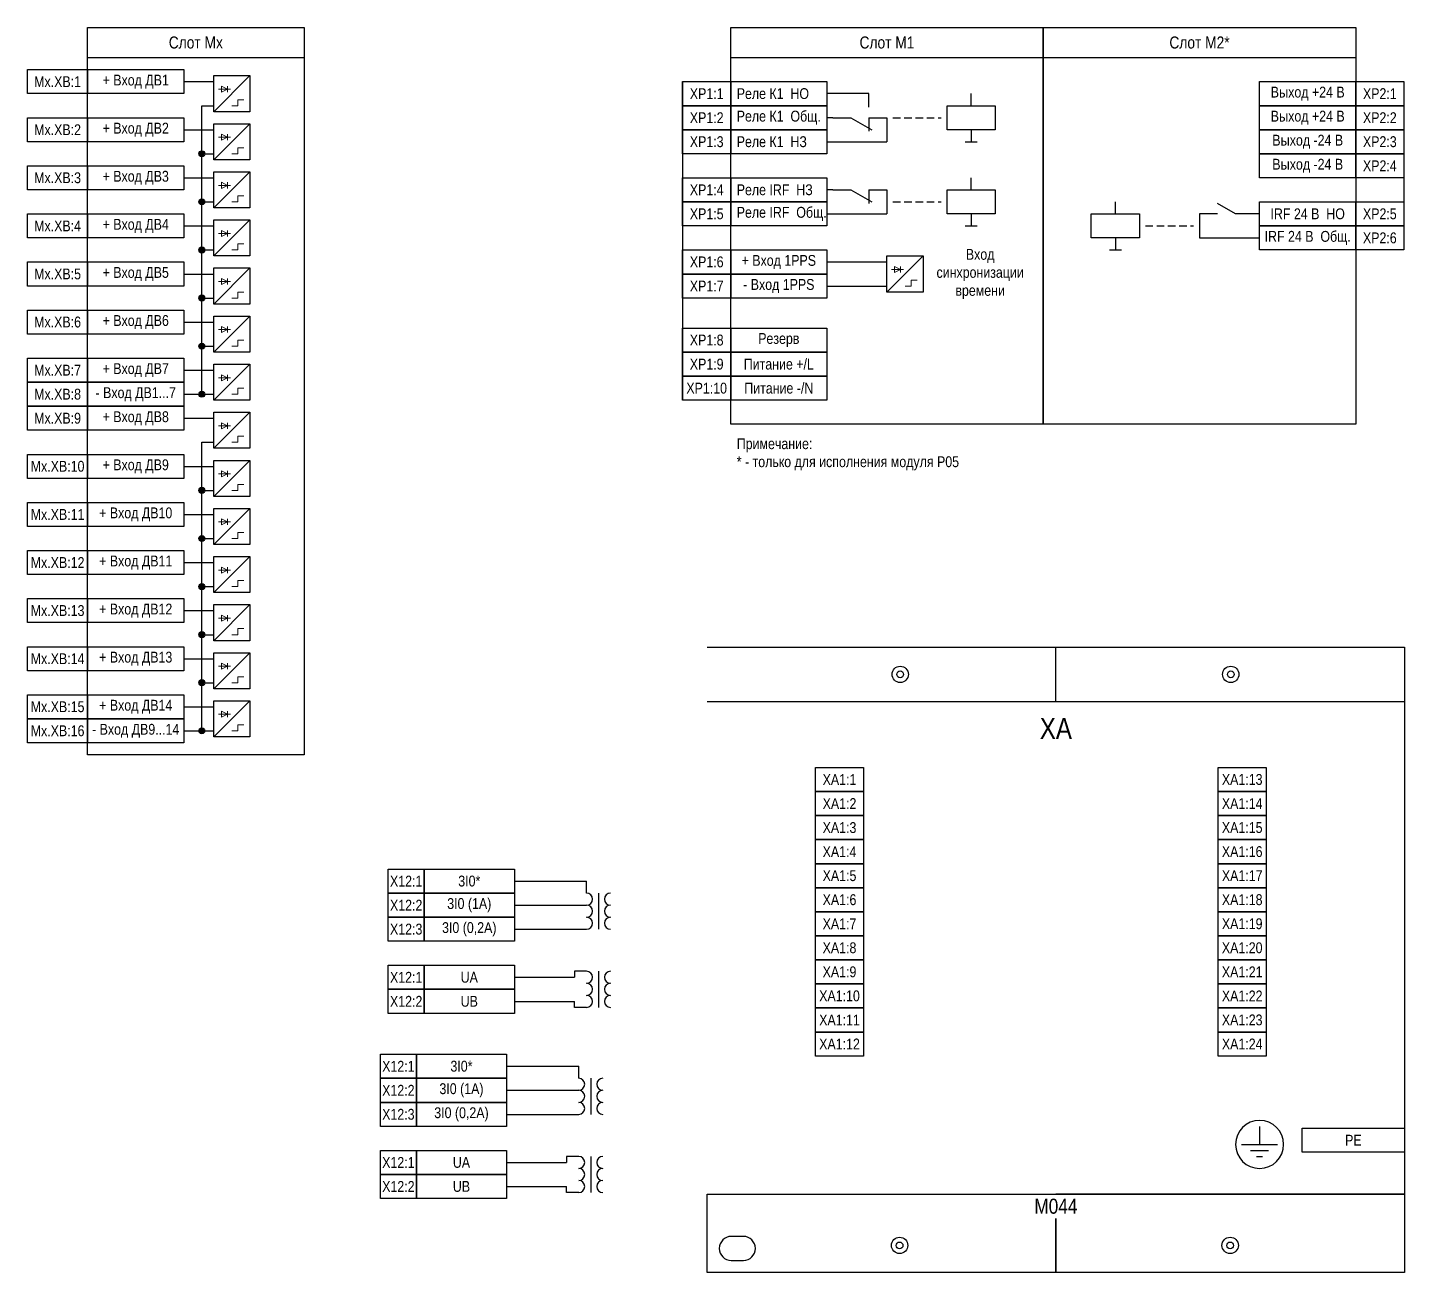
# Model space of a CAD drawing. Header units: millimetres. Extents: x 1657 to 5785, y -558 to 1129.
# Drawn here: x 3147 to 3376.1, y 921.9 to 1129 of the extents above; entities that cross this region are included whole.
import ezdxf
from ezdxf.enums import TextEntityAlignment as Align

# ---------------------------------------------------------------- set-up
doc = ezdxf.new("R2010")
doc.units = ezdxf.units.MM
doc.linetypes.add('штриховая2', pattern=[0.375, 0.25, -0.125])
doc.layers.add('Основная', color=7, linetype='Continuous')
doc.styles.add('1.8_Gost_RD', font='ARIALN.TTF', dxfattribs={"height": 1.8})
doc.styles.add('2.5_ISOCPEUR', font='isocpeur.ttf', dxfattribs={"width": 0.9, "height": 2.5})

# ---------------------------------------------------------------- blocks, each defined once
blk = doc.blocks.new('Точка')
at = {"ltscale": 100}
h = blk.add_hatch(color=256, dxfattribs=at)
h.dxf.hatch_style = 1
edge = h.paths.add_edge_path()
edge.add_arc((0, 0), 0.5, 0, 360)
blk.add_circle((0, 0), 0.5, dxfattribs=at)
blk = doc.blocks.new('*U110')
at = {"layer": 'Основная', "color": 0}
blk.add_line((0, 0), (7, -4), dxfattribs=at)
at = {"layer": 'Основная', "ltscale": 0.35}
blk.add_line((6, 0), (6, -4.5), dxfattribs=at)
blk = doc.blocks.new('*U113')
at = {"layer": 'Основная', "color": 0}
for p, q in [((-9, 0), (-3, 0)), ((3, 0), (9, 0))]:
    blk.add_line(p, q, dxfattribs=at)
at = {"layer": 'Основная', "ltscale": 0.25}
blk.add_blockref('*U110', (-3, 0), dxfattribs=at)
at = {"layer": 'Основная', "style": '2.5_ISOCPEUR'}
for tag, p in [('ОУ', (2, 10)), ('В2', (6, 4)), ('В1', (14, 6))]:
    blk.add_attdef(tag, text='', height=2.5, dxfattribs=at).set_placement(p, align=Align.MIDDLE_CENTER)
blk = doc.blocks.new('*U112')
at = {"layer": 'Основная', "color": 0}
for p, q in [((-9, 0), (-3, 0)), ((3, 0), (9, 0))]:
    blk.add_line(p, q, dxfattribs=at)
at = {"layer": 'Основная', "ltscale": 0.25}
blk.add_blockref('*U110', (-3, 0), dxfattribs=at)
at = {"layer": 'Основная', "style": '2.5_ISOCPEUR'}
for tag, p in [('ОУ', (2, 10)), ('В2', (6, 4)), ('В1', (14, 6))]:
    blk.add_attdef(tag, text='', height=2.5, dxfattribs=at).set_placement(p, align=Align.MIDDLE_CENTER)
blk = doc.blocks.new('*U98')
at = {"layer": 'Основная', "color": 0}
blk.add_line((0, 0), (6, 3.43), dxfattribs=at)
blk = doc.blocks.new('*U109')
at = {"layer": 'Основная', "color": 0}
for p, q in [((-3, 0), (-9, 0)), ((9, 0), (3, 0))]:
    blk.add_line(p, q, dxfattribs=at)
at = {"layer": 'Основная', "ltscale": 0.25, "xscale": -1}
blk.add_blockref('*U98', (3, 0), dxfattribs=at)
at = {"layer": 'Основная', "style": '2.5_ISOCPEUR'}
for tag, p in [('ОУ', (-2, 10)), ('В1', (-14, 6)), ('В2', (-6, 4))]:
    blk.add_attdef(tag, text='', height=2.5, dxfattribs=at).set_placement(p, align=Align.MIDDLE_CENTER)
blk = doc.blocks.new('*U118')
at = {"layer": 'Основная'}
for p, q in [((0, 3), (0, 0)), ((-3, 0), (3, 0)), ((-1.5, -1), (1.5, -1)), ((-0.5, -2), (0.5, -2))]:
    blk.add_line(p, q, dxfattribs=at)
at = {"layer": 'Основная', "ltscale": 0.25}
for start, end in [(0, 180), (180, 0)]:
    blk.add_arc((0, 0), 4, start, end, dxfattribs=at)

msp = doc.modelspace()

# ---------------------------------------------------------------- linework, layer by layer
at = {"lineweight": 13, "ltscale": 0.25}
for p, q in [((3180.25, 1119.25), (3180.25, 1118.25)), ((3180.25, 1111.25), (3180.25, 1110.25)), ((3180.25, 1103.25), (3180.25, 1102.25)), ((3180.25, 1095.25), (3180.25, 1094.25)), ((3292.25, 1089.25), (3292.25, 1088.25)), ((3180.25, 1087.25), (3180.25, 1086.25)), ((3180.25, 1079.25), (3180.25, 1078.25)), ((3180.25, 1071.25), (3180.25, 1070.25)), ((3180.25, 1063.25), (3180.25, 1062.25)), ((3180.25, 1055.25), (3180.25, 1054.25)), ((3180.25, 1047.25), (3180.25, 1046.25)), ((3180.25, 1039.25), (3180.25, 1038.25)), ((3180.25, 1031.25), (3180.25, 1030.25)), ((3180.25, 1023.25), (3180.25, 1022.25)), ((3180.25, 1015.25), (3180.25, 1014.25))]:
    msp.add_line(p, q, dxfattribs=at)
at = {"ltscale": 100}
for p, q in [((3256, 1120), (3256, 1067)), ((3376, 1120), (3376, 1092)), ((3304, 1116), (3304, 1118)), ((3281, 1114), (3280, 1114)), ((3287, 1114), (3290, 1114)), ((3304, 1112), (3304, 1110)), ((3280, 1110), (3290, 1110)), ((3303, 1110), (3305, 1110)), ((3281, 1102), (3280, 1102)), ((3304, 1102), (3304, 1104)), ((3328, 1098), (3328, 1100)), ((3280, 1098), (3290, 1098)), ((3304, 1098), (3304, 1096)), ((3352, 1098), (3351, 1098)), ((3303, 1096), (3305, 1096)), ((3328, 1094), (3328, 1092)), ((3342, 1094), (3352, 1094)), ((3327, 1092), (3329, 1092)), ((3228, 987), (3240, 987)), ((3240, 985), (3240, 987)), ((3228, 983), (3240, 983)), ((3242, 985), (3242, 979)), ((3228, 979), (3240, 979)), ((3240, 972), (3238, 972)), ((3238, 972), (3238, 971)), ((3242, 972), (3242, 966)), ((3228, 971), (3238, 971)), ((3228, 967), (3238, 967)), ((3238, 966), (3238, 967)), ((3240, 966), (3238, 966)), ((3226.7, 956.2), (3238.7, 956.2)), ((3238.7, 954.2), (3238.7, 956.2)), ((3240.7, 954.2), (3240.7, 948.2)), ((3226.7, 952.2), (3238.7, 952.2)), ((3226.7, 948.2), (3238.7, 948.2)), ((3226.7, 940.2), (3236.7, 940.2)), ((3238.7, 941.2), (3236.7, 941.2)), ((3236.7, 941.2), (3236.7, 940.2)), ((3240.7, 941.2), (3240.7, 935.2)), ((3226.7, 936.2), (3236.7, 936.2)), ((3236.7, 935.2), (3236.7, 936.2)), ((3238.7, 935.2), (3236.7, 935.2))]:
    msp.add_line(p, q, dxfattribs=at)
at = {"linetype": 'штриховая2', "ltscale": 5}
for p, q in [((3291, 1114), (3299, 1114)), ((3291, 1100), (3299, 1100)), ((3333, 1096), (3341, 1096))]:
    msp.add_line(p, q, dxfattribs=at)
at = {"ltscale": 100}
for points in [[(3157, 1129), (3193, 1129), (3193, 1008), (3157, 1008)], [(3264, 1129), (3316, 1129), (3316, 1063), (3264, 1063)], [(3316, 1129), (3368, 1129), (3368, 1063), (3316, 1063)], [(3147, 1122), (3157, 1122), (3157, 1118), (3147, 1118)], [(3157, 1122), (3173, 1122), (3173, 1118), (3157, 1118)], [(3256, 1120), (3264, 1120), (3264, 1116), (3256, 1116)], [(3264, 1120), (3280, 1120), (3280, 1116), (3264, 1116)], [(3352, 1120), (3368, 1120), (3368, 1116), (3352, 1116)], [(3368, 1120), (3376, 1120), (3376, 1116), (3368, 1116)], [(3256, 1116), (3264, 1116), (3264, 1112), (3256, 1112)], [(3264, 1116), (3280, 1116), (3280, 1112), (3264, 1112)], [(3300, 1116), (3308, 1116), (3308, 1112), (3300, 1112)], [(3352, 1116), (3368, 1116), (3368, 1112), (3352, 1112)], [(3368, 1116), (3376, 1116), (3376, 1112), (3368, 1112)], [(3147, 1114), (3157, 1114), (3157, 1110), (3147, 1110)], [(3157, 1114), (3173, 1114), (3173, 1110), (3157, 1110)], [(3256, 1112), (3264, 1112), (3264, 1108), (3256, 1108)], [(3264, 1112), (3280, 1112), (3280, 1108), (3264, 1108)], [(3352, 1112), (3368, 1112), (3368, 1108), (3352, 1108)], [(3368, 1112), (3376, 1112), (3376, 1108), (3368, 1108)], [(3352, 1108), (3368, 1108), (3368, 1104), (3352, 1104)], [(3368, 1108), (3376, 1108), (3376, 1104), (3368, 1104)], [(3147, 1106), (3157, 1106), (3157, 1102), (3147, 1102)], [(3157, 1106), (3173, 1106), (3173, 1102), (3157, 1102)], [(3256, 1104), (3264, 1104), (3264, 1100), (3256, 1100)], [(3264, 1104), (3280, 1104), (3280, 1100), (3264, 1100)], [(3300, 1102), (3308, 1102), (3308, 1098), (3300, 1098)], [(3256, 1100), (3264, 1100), (3264, 1096), (3256, 1096)], [(3264, 1100), (3280, 1100), (3280, 1096), (3264, 1096)], [(3352, 1100), (3368, 1100), (3368, 1096), (3352, 1096)], [(3368, 1100), (3376, 1100), (3376, 1096), (3368, 1096)], [(3147, 1098), (3157, 1098), (3157, 1094), (3147, 1094)], [(3157, 1098), (3173, 1098), (3173, 1094), (3157, 1094)], [(3324, 1098), (3332, 1098), (3332, 1094), (3324, 1094)], [(3352, 1096), (3368, 1096), (3368, 1092), (3352, 1092)], [(3368, 1096), (3376, 1096), (3376, 1092), (3368, 1092)], [(3256, 1092), (3264, 1092), (3264, 1088), (3256, 1088)], [(3264, 1092), (3280, 1092), (3280, 1088), (3264, 1088)], [(3147, 1090), (3157, 1090), (3157, 1086), (3147, 1086)], [(3157, 1090), (3173, 1090), (3173, 1086), (3157, 1086)], [(3256, 1088), (3264, 1088), (3264, 1084), (3256, 1084)], [(3264, 1088), (3280, 1088), (3280, 1084), (3264, 1084)], [(3147, 1082), (3157, 1082), (3157, 1078), (3147, 1078)], [(3157, 1082), (3173, 1082), (3173, 1078), (3157, 1078)], [(3256, 1079), (3264, 1079), (3264, 1075), (3256, 1075)], [(3264, 1079), (3280, 1079), (3280, 1075), (3264, 1075)], [(3256, 1075), (3264, 1075), (3264, 1071), (3256, 1071)], [(3264, 1075), (3280, 1075), (3280, 1071), (3264, 1071)], [(3147, 1074), (3157, 1074), (3157, 1070), (3147, 1070)], [(3157, 1074), (3173, 1074), (3173, 1070), (3157, 1070)], [(3147, 1070), (3157, 1070), (3157, 1066), (3147, 1066)], [(3157, 1070), (3173, 1070), (3173, 1066), (3157, 1066)], [(3256, 1071), (3264, 1071), (3264, 1067), (3256, 1067)], [(3264, 1071), (3280, 1071), (3280, 1067), (3264, 1067)], [(3147, 1066), (3157, 1066), (3157, 1062), (3147, 1062)], [(3157, 1066), (3173, 1066), (3173, 1062), (3157, 1062)], [(3147, 1058), (3157, 1058), (3157, 1054), (3147, 1054)], [(3157, 1058), (3173, 1058), (3173, 1054), (3157, 1054)], [(3147, 1050), (3157, 1050), (3157, 1046), (3147, 1046)], [(3157, 1050), (3173, 1050), (3173, 1046), (3157, 1046)], [(3147, 1042), (3157, 1042), (3157, 1038), (3147, 1038)], [(3157, 1042), (3173, 1042), (3173, 1038), (3157, 1038)], [(3147, 1034), (3157, 1034), (3157, 1030), (3147, 1030)], [(3157, 1034), (3173, 1034), (3173, 1030), (3157, 1030)], [(3147, 1026), (3157, 1026), (3157, 1022), (3147, 1022)], [(3157, 1026), (3173, 1026), (3173, 1022), (3157, 1022)], [(3147, 1018), (3157, 1018), (3157, 1014), (3147, 1014)], [(3157, 1018), (3173, 1018), (3173, 1014), (3157, 1014)], [(3147, 1014), (3157, 1014), (3157, 1010), (3147, 1010)], [(3157, 1014), (3173, 1014), (3173, 1010), (3157, 1010)], [(3278.1, 1005.9), (3286.1, 1005.9), (3286.1, 1001.9), (3278.1, 1001.9)], [(3345.1, 1005.9), (3353.1, 1005.9), (3353.1, 1001.9), (3345.1, 1001.9)], [(3278.1, 1001.9), (3286.1, 1001.9), (3286.1, 997.9), (3278.1, 997.9)], [(3345.1, 1001.9), (3353.1, 1001.9), (3353.1, 997.9), (3345.1, 997.9)], [(3278.1, 997.9), (3286.1, 997.9), (3286.1, 993.9), (3278.1, 993.9)], [(3345.1, 997.9), (3353.1, 997.9), (3353.1, 993.9), (3345.1, 993.9)], [(3278.1, 993.9), (3286.1, 993.9), (3286.1, 989.9), (3278.1, 989.9)], [(3345.1, 993.9), (3353.1, 993.9), (3353.1, 989.9), (3345.1, 989.9)], [(3278.1, 989.9), (3286.1, 989.9), (3286.1, 985.9), (3278.1, 985.9)], [(3345.1, 989.9), (3353.1, 989.9), (3353.1, 985.9), (3345.1, 985.9)], [(3207, 989), (3213, 989), (3213, 985), (3207, 985)], [(3213, 989), (3228, 989), (3228, 985), (3213, 985)], [(3278.1, 985.9), (3286.1, 985.9), (3286.1, 981.9), (3278.1, 981.9)], [(3345.1, 985.9), (3353.1, 985.9), (3353.1, 981.9), (3345.1, 981.9)], [(3207, 985), (3213, 985), (3213, 981), (3207, 981)], [(3213, 985), (3228, 985), (3228, 981), (3213, 981)], [(3207, 981), (3213, 981), (3213, 977), (3207, 977)], [(3213, 981), (3228, 981), (3228, 977), (3213, 977)], [(3278.1, 981.9), (3286.1, 981.9), (3286.1, 977.9), (3278.1, 977.9)], [(3345.1, 981.9), (3353.1, 981.9), (3353.1, 977.9), (3345.1, 977.9)], [(3278.1, 977.9), (3286.1, 977.9), (3286.1, 973.9), (3278.1, 973.9)], [(3345.1, 977.9), (3353.1, 977.9), (3353.1, 973.9), (3345.1, 973.9)], [(3278.1, 973.9), (3286.1, 973.9), (3286.1, 969.9), (3278.1, 969.9)], [(3345.1, 973.9), (3353.1, 973.9), (3353.1, 969.9), (3345.1, 969.9)], [(3207, 973), (3213, 973), (3213, 969), (3207, 969)], [(3213, 973), (3228, 973), (3228, 969), (3213, 969)], [(3278.1, 969.9), (3286.1, 969.9), (3286.1, 965.9), (3278.1, 965.9)], [(3345.1, 969.9), (3353.1, 969.9), (3353.1, 965.9), (3345.1, 965.9)], [(3207, 969), (3213, 969), (3213, 965), (3207, 965)], [(3213, 969), (3228, 969), (3228, 965), (3213, 965)], [(3278.1, 965.9), (3286.1, 965.9), (3286.1, 961.9), (3278.1, 961.9)], [(3345.1, 965.9), (3353.1, 965.9), (3353.1, 961.9), (3345.1, 961.9)], [(3278.1, 961.9), (3286.1, 961.9), (3286.1, 957.9), (3278.1, 957.9)], [(3345.1, 961.9), (3353.1, 961.9), (3353.1, 957.9), (3345.1, 957.9)], [(3205.7, 958.2), (3211.7, 958.2), (3211.7, 954.2), (3205.7, 954.2)], [(3211.7, 958.2), (3226.7, 958.2), (3226.7, 954.2), (3211.7, 954.2)], [(3205.7, 954.2), (3211.7, 954.2), (3211.7, 950.2), (3205.7, 950.2)], [(3211.7, 954.2), (3226.7, 954.2), (3226.7, 950.2), (3211.7, 950.2)], [(3205.7, 950.2), (3211.7, 950.2), (3211.7, 946.2), (3205.7, 946.2)], [(3211.7, 950.2), (3226.7, 950.2), (3226.7, 946.2), (3211.7, 946.2)], [(3359.1, 945.9), (3376.1, 945.9), (3376.1, 941.9), (3359.1, 941.9)], [(3205.7, 942.2), (3211.7, 942.2), (3211.7, 938.2), (3205.7, 938.2)], [(3211.7, 942.2), (3226.7, 942.2), (3226.7, 938.2), (3211.7, 938.2)], [(3205.7, 938.2), (3211.7, 938.2), (3211.7, 934.2), (3205.7, 934.2)], [(3211.7, 938.2), (3226.7, 938.2), (3226.7, 934.2), (3211.7, 934.2)]]:
    msp.add_lwpolyline(points, close=True, dxfattribs=at)
for points in [[(3157, 1124), (3193, 1124)], [(3264, 1124), (3316, 1124)], [(3316, 1124), (3368, 1124)], [(3176, 1068), (3176, 1116)], [(3287, 1115.75), (3287, 1118), (3280, 1118)], [(3290, 1114), (3290, 1110)], [(3290, 1102), (3290, 1098)], [(3342, 1098), (3342, 1094)], [(3176, 1012), (3176, 1060)], [(3260.1, 1025.9), (3318.1, 1025.9)], [(3318.1, 1016.9), (3318.1, 1025.9), (3376.1, 1025.9), (3376.1, 934.9), (3318.1, 934.9)], [(3260.1, 1016.9), (3318.1, 1016.9)], [(3318.1, 1016.9), (3376.1, 1016.9)], [(3318.1, 930.9), (3318.1, 921.9), (3260.1, 921.9), (3260.1, 934.9), (3318.1, 934.9)], [(3318.1, 934.9), (3376.1, 934.9), (3376.1, 921.9), (3318.1, 921.9), (3318.1, 930.9)]]:
    msp.add_lwpolyline(points, dxfattribs=at)
for points in [[(3178, 1121), (3184, 1121), (3184, 1115), (3178, 1115)], [(3178, 1113), (3184, 1113), (3184, 1107), (3178, 1107)], [(3178, 1105), (3184, 1105), (3184, 1099), (3178, 1099)], [(3178, 1097), (3184, 1097), (3184, 1091), (3178, 1091)], [(3290, 1091), (3296, 1091), (3296, 1085), (3290, 1085)], [(3178, 1089), (3184, 1089), (3184, 1083), (3178, 1083)], [(3178, 1081), (3184, 1081), (3184, 1075), (3178, 1075)], [(3178, 1073), (3184, 1073), (3184, 1067), (3178, 1067)], [(3178, 1065), (3184, 1065), (3184, 1059), (3178, 1059)], [(3178, 1057), (3184, 1057), (3184, 1051), (3178, 1051)], [(3178, 1049), (3184, 1049), (3184, 1043), (3178, 1043)], [(3178, 1041), (3184, 1041), (3184, 1035), (3178, 1035)], [(3178, 1033), (3184, 1033), (3184, 1027), (3178, 1027)], [(3178, 1025), (3184, 1025), (3184, 1019), (3178, 1019)], [(3178, 1017), (3184, 1017), (3184, 1011), (3178, 1011)]]:
    msp.add_lwpolyline(points, close=True)
at = {"lineweight": 13, "flags": 128}
for points in [[(3179.5, 1119.5, 0, 0, 0), (3179.5, 1120, 0.25, 0, 0), (3179.5, 1120.5, 0, 0, 0)], [(3180, 1119.5, 0, 0, 0), (3180, 1120, 0.25, 0, 0), (3180, 1120.5, 0, 0, 0)], [(3179.5, 1111.5, 0, 0, 0), (3179.5, 1112, 0.25, 0, 0), (3179.5, 1112.5, 0, 0, 0)], [(3180, 1111.5, 0, 0, 0), (3180, 1112, 0.25, 0, 0), (3180, 1112.5, 0, 0, 0)], [(3179.5, 1103.5, 0, 0, 0), (3179.5, 1104, 0.25, 0, 0), (3179.5, 1104.5, 0, 0, 0)], [(3180, 1103.5, 0, 0, 0), (3180, 1104, 0.25, 0, 0), (3180, 1104.5, 0, 0, 0)], [(3179.5, 1095.5, 0, 0, 0), (3179.5, 1096, 0.25, 0, 0), (3179.5, 1096.5, 0, 0, 0)], [(3180, 1095.5, 0, 0, 0), (3180, 1096, 0.25, 0, 0), (3180, 1096.5, 0, 0, 0)], [(3291.5, 1089.5, 0, 0, 0), (3291.5, 1090, 0.25, 0, 0), (3291.5, 1090.5, 0, 0, 0)], [(3292, 1089.5, 0, 0, 0), (3292, 1090, 0.25, 0, 0), (3292, 1090.5, 0, 0, 0)], [(3179.5, 1087.5, 0, 0, 0), (3179.5, 1088, 0.25, 0, 0), (3179.5, 1088.5, 0, 0, 0)], [(3180, 1087.5, 0, 0, 0), (3180, 1088, 0.25, 0, 0), (3180, 1088.5, 0, 0, 0)], [(3179.5, 1079.5, 0, 0, 0), (3179.5, 1080, 0.25, 0, 0), (3179.5, 1080.5, 0, 0, 0)], [(3180, 1079.5, 0, 0, 0), (3180, 1080, 0.25, 0, 0), (3180, 1080.5, 0, 0, 0)], [(3179.5, 1071.5, 0, 0, 0), (3179.5, 1072, 0.25, 0, 0), (3179.5, 1072.5, 0, 0, 0)], [(3180, 1071.5, 0, 0, 0), (3180, 1072, 0.25, 0, 0), (3180, 1072.5, 0, 0, 0)], [(3179.5, 1063.5, 0, 0, 0), (3179.5, 1064, 0.25, 0, 0), (3179.5, 1064.5, 0, 0, 0)], [(3180, 1063.5, 0, 0, 0), (3180, 1064, 0.25, 0, 0), (3180, 1064.5, 0, 0, 0)], [(3179.5, 1055.5, 0, 0, 0), (3179.5, 1056, 0.25, 0, 0), (3179.5, 1056.5, 0, 0, 0)], [(3180, 1055.5, 0, 0, 0), (3180, 1056, 0.25, 0, 0), (3180, 1056.5, 0, 0, 0)], [(3179.5, 1047.5, 0, 0, 0), (3179.5, 1048, 0.25, 0, 0), (3179.5, 1048.5, 0, 0, 0)], [(3180, 1047.5, 0, 0, 0), (3180, 1048, 0.25, 0, 0), (3180, 1048.5, 0, 0, 0)], [(3179.5, 1039.5, 0, 0, 0), (3179.5, 1040, 0.25, 0, 0), (3179.5, 1040.5, 0, 0, 0)], [(3180, 1039.5, 0, 0, 0), (3180, 1040, 0.25, 0, 0), (3180, 1040.5, 0, 0, 0)], [(3179.5, 1031.5, 0, 0, 0), (3179.5, 1032, 0.25, 0, 0), (3179.5, 1032.5, 0, 0, 0)], [(3180, 1031.5, 0, 0, 0), (3180, 1032, 0.25, 0, 0), (3180, 1032.5, 0, 0, 0)], [(3179.5, 1023.5, 0, 0, 0), (3179.5, 1024, 0.25, 0, 0), (3179.5, 1024.5, 0, 0, 0)], [(3180, 1023.5, 0, 0, 0), (3180, 1024, 0.25, 0, 0), (3180, 1024.5, 0, 0, 0)], [(3179.5, 1015.5, 0, 0, 0), (3179.5, 1016, 0.25, 0, 0), (3179.5, 1016.5, 0, 0, 0)], [(3180, 1015.5, 0, 0, 0), (3180, 1016, 0.25, 0, 0), (3180, 1016.5, 0, 0, 0)]]:
    msp.add_lwpolyline(points, format="xyseb", dxfattribs=at)
at = {"lineweight": 13, "ltscale": 0.25}
for points in [[(3180.25, 1118.75), (3179.25, 1119.25), (3179.25, 1118.25), (3180.25, 1118.75)], [(3180.25, 1110.75), (3179.25, 1111.25), (3179.25, 1110.25), (3180.25, 1110.75)], [(3180.25, 1102.75), (3179.25, 1103.25), (3179.25, 1102.25), (3180.25, 1102.75)], [(3180.25, 1094.75), (3179.25, 1095.25), (3179.25, 1094.25), (3180.25, 1094.75)], [(3292.25, 1088.75), (3291.25, 1089.25), (3291.25, 1088.25), (3292.25, 1088.75)], [(3180.25, 1086.75), (3179.25, 1087.25), (3179.25, 1086.25), (3180.25, 1086.75)], [(3180.25, 1078.75), (3179.25, 1079.25), (3179.25, 1078.25), (3180.25, 1078.75)], [(3180.25, 1070.75), (3179.25, 1071.25), (3179.25, 1070.25), (3180.25, 1070.75)], [(3180.25, 1062.75), (3179.25, 1063.25), (3179.25, 1062.25), (3180.25, 1062.75)], [(3180.25, 1054.75), (3179.25, 1055.25), (3179.25, 1054.25), (3180.25, 1054.75)], [(3180.25, 1046.75), (3179.25, 1047.25), (3179.25, 1046.25), (3180.25, 1046.75)], [(3180.25, 1038.75), (3179.25, 1039.25), (3179.25, 1038.25), (3180.25, 1038.75)], [(3180.25, 1030.75), (3179.25, 1031.25), (3179.25, 1030.25), (3180.25, 1030.75)], [(3180.25, 1022.75), (3179.25, 1023.25), (3179.25, 1022.25), (3180.25, 1022.75)], [(3180.25, 1014.75), (3179.25, 1015.25), (3179.25, 1014.25), (3180.25, 1014.75)]]:
    msp.add_lwpolyline(points, dxfattribs=at)
at = {"ltscale": 100}
msp.add_lwpolyline([(3266.1, 923.9, 1), (3266.1, 927.9), (3264.1, 927.9, 1), (3264.1, 923.9)], format="xyb", close=True, dxfattribs=at)
for centre, radius in [((3292.2, 1021.4), 1.36), ((3292.2, 1021.4), 0.559), ((3347.2, 1021.4), 1.36), ((3347.2, 1021.4), 0.559), ((3292.1, 926.4), 1.36), ((3292.1, 926.4), 0.559), ((3347.1, 926.4), 1.36), ((3347.1, 926.4), 0.559)]:
    msp.add_circle(centre, radius, dxfattribs=at)
for centre, start, end in [((3240, 984), 270, 90), ((3240, 982), 270, 90), ((3244, 984), 90, 270), ((3244, 982), 90, 270), ((3240, 980), 270, 90), ((3244, 980), 90, 270), ((3240, 971), 270, 90), ((3244, 971), 90, 270), ((3240, 969), 270, 90), ((3244, 969), 90, 270), ((3240, 967), 270, 90), ((3244, 967), 90, 270), ((3238.7, 953.2), 270, 90), ((3242.7, 953.2), 90, 270), ((3238.7, 951.2), 270, 90), ((3242.7, 951.2), 90, 270), ((3238.7, 949.2), 270, 90), ((3242.7, 949.2), 90, 270), ((3238.7, 940.2), 270, 90), ((3242.7, 940.2), 90, 270), ((3238.7, 938.2), 270, 90), ((3238.7, 936.2), 270, 90), ((3242.7, 938.2), 90, 270), ((3242.7, 936.2), 90, 270)]:
    msp.add_arc(centre, 1, start, end, dxfattribs=at)
at = {"layer": 'Основная', "ltscale": 0.25}
for p, q in [((3184, 1121), (3178, 1115)), ((3184, 1113), (3178, 1107)), ((3184, 1105), (3178, 1099)), ((3184, 1097), (3178, 1091)), ((3296, 1091), (3290, 1085)), ((3184, 1089), (3178, 1083)), ((3184, 1081), (3178, 1075)), ((3184, 1073), (3178, 1067)), ((3184, 1065), (3178, 1059)), ((3184, 1057), (3178, 1051)), ((3184, 1049), (3178, 1043)), ((3184, 1041), (3178, 1035)), ((3184, 1033), (3178, 1027)), ((3184, 1025), (3178, 1019)), ((3184, 1017), (3178, 1011))]:
    msp.add_line(p, q, dxfattribs=at)
at = {"layer": 'Основная', "color": 0}
for p, q in [((3173, 1120), (3178, 1120)), ((3176, 1116), (3178, 1116)), ((3173, 1112), (3178, 1112)), ((3176, 1108), (3178, 1108)), ((3173, 1104), (3178, 1104)), ((3176, 1100), (3178, 1100)), ((3173, 1096), (3178, 1096)), ((3176, 1092), (3178, 1092)), ((3280, 1090), (3290, 1090)), ((3173, 1088), (3178, 1088)), ((3280, 1086), (3290, 1086)), ((3176, 1084), (3178, 1084)), ((3173, 1080), (3178, 1080)), ((3176, 1076), (3178, 1076)), ((3173, 1072), (3178, 1072)), ((3173, 1068), (3178, 1068)), ((3173, 1064), (3178, 1064)), ((3173, 1064), (3178, 1064)), ((3176, 1060), (3178, 1060)), ((3176, 1060), (3178, 1060)), ((3173, 1056), (3178, 1056)), ((3176, 1052), (3178, 1052)), ((3173, 1048), (3178, 1048)), ((3176, 1044), (3178, 1044)), ((3173, 1040), (3178, 1040)), ((3176, 1036), (3178, 1036)), ((3173, 1032), (3178, 1032)), ((3176, 1028), (3178, 1028)), ((3173, 1024), (3178, 1024)), ((3176, 1020), (3178, 1020)), ((3173, 1016), (3178, 1016)), ((3173, 1012), (3178, 1012))]:
    msp.add_line(p, q, dxfattribs=at)
at = {"layer": 'Основная', "color": 0, "lineweight": 13}
for p, q in [((3178.75, 1118.75), (3180.75, 1118.75)), ((3178.75, 1110.75), (3180.75, 1110.75)), ((3178.75, 1102.75), (3180.75, 1102.75)), ((3178.75, 1094.75), (3180.75, 1094.75)), ((3290.75, 1088.75), (3292.75, 1088.75)), ((3178.75, 1086.75), (3180.75, 1086.75)), ((3178.75, 1078.75), (3180.75, 1078.75)), ((3178.75, 1070.75), (3180.75, 1070.75)), ((3178.75, 1062.75), (3180.75, 1062.75)), ((3178.75, 1054.75), (3180.75, 1054.75)), ((3178.75, 1046.75), (3180.75, 1046.75)), ((3178.75, 1038.75), (3180.75, 1038.75)), ((3178.75, 1030.75), (3180.75, 1030.75)), ((3178.75, 1022.75), (3180.75, 1022.75)), ((3178.75, 1014.75), (3180.75, 1014.75))]:
    msp.add_line(p, q, dxfattribs=at)
for p, q in [((3181, 1116), (3182, 1116)), ((3182, 1117), (3183, 1117)), ((3182, 1116), (3182, 1117)), ((3182, 1109), (3183, 1109)), ((3182, 1108), (3182, 1109)), ((3181, 1108), (3182, 1108)), ((3181, 1100), (3182, 1100)), ((3182, 1101), (3183, 1101)), ((3182, 1100), (3182, 1101)), ((3182, 1093), (3183, 1093)), ((3182, 1092), (3182, 1093)), ((3181, 1092), (3182, 1092)), ((3293, 1086), (3294, 1086)), ((3294, 1087), (3295, 1087)), ((3294, 1086), (3294, 1087)), ((3181, 1084), (3182, 1084)), ((3182, 1085), (3183, 1085)), ((3182, 1084), (3182, 1085)), ((3182, 1077), (3183, 1077)), ((3182, 1076), (3182, 1077)), ((3181, 1076), (3182, 1076)), ((3181, 1068), (3182, 1068)), ((3182, 1069), (3183, 1069)), ((3182, 1068), (3182, 1069)), ((3182, 1061), (3183, 1061)), ((3182, 1060), (3182, 1061)), ((3181, 1060), (3182, 1060)), ((3181, 1052), (3182, 1052)), ((3182, 1053), (3183, 1053)), ((3182, 1052), (3182, 1053)), ((3182, 1045), (3183, 1045)), ((3182, 1044), (3182, 1045)), ((3181, 1044), (3182, 1044)), ((3181, 1036), (3182, 1036)), ((3182, 1037), (3183, 1037)), ((3182, 1036), (3182, 1037)), ((3182, 1029), (3183, 1029)), ((3182, 1028), (3182, 1029)), ((3181, 1028), (3182, 1028)), ((3181, 1020), (3182, 1020)), ((3182, 1021), (3183, 1021)), ((3182, 1020), (3182, 1021)), ((3182, 1013), (3183, 1013)), ((3182, 1012), (3182, 1013)), ((3181, 1012), (3182, 1012))]:
    msp.add_line(p, q, dxfattribs=at).dxf.unprotected_set("ltscale", 0)

# ---------------------------------------------------------------- block references
at = {"ltscale": 100}
for p in [(3176, 1108), (3176, 1100), (3176, 1092), (3176, 1084), (3176, 1076), (3176, 1068), (3176, 1052), (3176, 1044), (3176, 1036), (3176, 1028), (3176, 1020), (3176, 1012)]:
    msp.add_blockref('Точка', p, dxfattribs=at)
at = {"ltscale": 0.25}
msp.add_blockref('*U118', (3352, 943.2), dxfattribs=at)
at = {"layer": 'Основная', "ltscale": 0.25, "xscale": 0.5, "yscale": 0.5, "zscale": 0.5}
for name, p in [('*U113', (3285.5, 1114)), ('*U112', (3285.5, 1102)), ('*U109', (3346.5, 1098))]:
    msp.add_blockref(name, p, dxfattribs=at)

# ---------------------------------------------------------------- texts
at = {"ltscale": 100, "attachment_point": 5, "style": '1.8_Gost_RD'}
for s, insert, char_height, width in [('Слот Мx', (3175, 1126.5), 2, 36), ('Слот М1', (3290, 1126.5), 2, 52), ('Слот М2*', (3342, 1126.5), 2, 52), ('Mx.XB:1', (3152, 1120), 1.8, 10), ('+ Вход ДВ1', (3165, 1120), 1.8, 16), ('XP1:1', (3260, 1118), 1.8, 8), ('\\pxi0.55556,ql;Реле К1  НО', (3272.5, 1118), 1.8, 17), ('Выход +24 В', (3360, 1118), 1.8, 16), ('XP2:1', (3372, 1118), 1.8, 8), ('XP1:2', (3260, 1114), 1.8, 8), ('\\pxi0.55556,ql;Реле К1  Общ.', (3272, 1114), 1.8, 16), ('Выход +24 В', (3360, 1114), 1.8, 16), ('XP2:2', (3372, 1114), 1.8, 8), ('Mx.XB:2', (3152, 1112), 1.8, 10), ('+ Вход ДВ2', (3165, 1112), 1.8, 16), ('Выход -24 В', (3360, 1110), 1.8, 16), ('XP1:3', (3260, 1110), 1.8, 8), ('\\pxi0.55556,ql;Реле К1  НЗ', (3272.5, 1110), 1.8, 17), ('XP2:3', (3372, 1110), 1.8, 8), ('Выход -24 В', (3360, 1106), 1.8, 16), ('XP2:4', (3372, 1106), 1.8, 8), ('Mx.XB:3', (3152, 1104), 1.8, 10), ('+ Вход ДВ3', (3165, 1104), 1.8, 16), ('XP1:4', (3260, 1102), 1.8, 8), ('\\pxi0.55556,ql;Реле IRF  НЗ', (3272.5, 1102), 1.8, 17), ('XP1:5', (3260, 1098), 1.8, 8), ('\\pxi0.55556,ql;Реле IRF  Общ.', (3272, 1098), 1.8, 16), ('IRF 24 В  НО', (3360, 1098), 1.8, 16), ('XP2:5', (3372, 1098), 1.8, 8), ('Mx.XB:4', (3152, 1096), 1.8, 10), ('+ Вход ДВ4', (3165, 1096), 1.8, 16), ('IRF 24 В  Общ.', (3360, 1094), 1.8, 16), ('XP2:6', (3372, 1094), 1.8, 8), ('XP1:6', (3260, 1090), 1.8, 8), ('+ Вход 1PPS', (3272, 1090), 1.8, 16), ('\\pxse0.83333;Вход синхронизации времени', (3305.5, 1088), 1.8, 19), ('Mx.XB:5', (3152, 1088), 1.8, 10), ('+ Вход ДВ5', (3165, 1088), 1.8, 16), ('XP1:7', (3260, 1086), 1.8, 8), ('- Вход 1PPS', (3272, 1086), 1.8, 16), ('Mx.XB:6', (3152, 1080), 1.8, 10), ('+ Вход ДВ6', (3165, 1080), 1.8, 16), ('XP1:8', (3260, 1077), 1.8, 8), ('Резерв', (3272, 1077), 1.8, 16), ('Mx.XB:7', (3152, 1072), 1.8, 10), ('+ Вход ДВ7', (3165, 1072), 1.8, 16), ('XP1:9', (3260, 1073), 1.8, 8), ('Питание +/L', (3272, 1073), 1.8, 16), ('XP1:10', (3260, 1069), 1.8, 8), ('Питание -/N', (3272, 1069), 1.8, 16), ('Mx.XB:8', (3152, 1068), 1.8, 10), ('- Вход ДВ1...7', (3165, 1068), 1.8, 16), ('Mx.XB:9', (3152, 1064), 1.8, 10), ('+ Вход ДВ8', (3165, 1064), 1.8, 16), ('\\pxql;Примечание:\\P* - только для исполнения модуля Р05', (3287.5, 1058), 1.8, 45), ('Mx.XB:10', (3152, 1056), 1.8, 10), ('+ Вход ДВ9', (3165, 1056), 1.8, 16), ('Mx.XB:11', (3152, 1048), 1.8, 10), ('+ Вход ДВ10', (3165, 1048), 1.8, 16), ('Mx.XB:12', (3152, 1040), 1.8, 10), ('+ Вход ДВ11', (3165, 1040), 1.8, 16), ('Mx.XB:13', (3152, 1032), 1.8, 10), ('+ Вход ДВ12', (3165, 1032), 1.8, 16), ('Mx.XB:14', (3152, 1024), 1.8, 10), ('+ Вход ДВ13', (3165, 1024), 1.8, 16), ('Mx.XB:15', (3152, 1016), 1.8, 10), ('+ Вход ДВ14', (3165, 1016), 1.8, 16), ('Mx.XB:16', (3152, 1012), 1.8, 10), ('- Вход ДВ9...14', (3165, 1012), 1.8, 16), ('XA', (3318.1, 1012.4), 3.5, 116), ('XA1:1', (3282.1, 1003.9), 1.8, 8), ('XA1:13', (3349.1, 1003.9), 1.8, 8), ('XA1:2', (3282.1, 999.9), 1.8, 8), ('XA1:14', (3349.1, 999.9), 1.8, 8), ('XA1:3', (3282.1, 995.9), 1.8, 8), ('XA1:15', (3349.1, 995.9), 1.8, 8), ('XA1:4', (3282.1, 991.9), 1.8, 8), ('XA1:16', (3349.1, 991.9), 1.8, 8), ('X12:1', (3210, 987), 1.8, 6), ('3I0*', (3220.5, 987), 1.8, 15), ('XA1:5', (3282.1, 987.9), 1.8, 8), ('XA1:17', (3349.1, 987.9), 1.8, 8), ('X12:2', (3210, 983), 1.8, 6), ('3I0 (1А)', (3220.5, 983), 1.8, 15), ('XA1:6', (3282.1, 983.9), 1.8, 8), ('XA1:18', (3349.1, 983.9), 1.8, 8), ('XA1:7', (3282.1, 979.9), 1.8, 8), ('XA1:19', (3349.1, 979.9), 1.8, 8), ('X12:3', (3210, 979), 1.8, 6), ('3I0 (0,2А)', (3220.5, 979), 1.8, 15), ('XA1:8', (3282.1, 975.9), 1.8, 8), ('XA1:20', (3349.1, 975.9), 1.8, 8), ('X12:1', (3210, 971), 1.8, 6), ('UA', (3220.5, 971), 1.8, 15), ('XA1:9', (3282.1, 971.9), 1.8, 8), ('XA1:21', (3349.1, 971.9), 1.8, 8), ('X12:2', (3210, 967), 1.8, 6), ('UB', (3220.5, 967), 1.8, 15), ('XA1:10', (3282.1, 967.9), 1.8, 8), ('XA1:22', (3349.1, 967.9), 1.8, 8), ('XA1:11', (3282.1, 963.9), 1.8, 8), ('XA1:23', (3349.1, 963.9), 1.8, 8), ('XA1:12', (3282.1, 959.9), 1.8, 8), ('XA1:24', (3349.1, 959.9), 1.8, 8), ('X12:1', (3208.7, 956.2), 1.8, 6), ('3I0*', (3219.2, 956.2), 1.8, 15), ('X12:2', (3208.7, 952.2), 1.8, 6), ('3I0 (1А)', (3219.2, 952.2), 1.8, 15), ('X12:3', (3208.7, 948.2), 1.8, 6), ('3I0 (0,2А)', (3219.2, 948.2), 1.8, 15), ('\\pxqc;PE', (3367.6, 943.9), 1.8, 17), ('X12:1', (3208.7, 940.2), 1.8, 6), ('UA', (3219.2, 940.2), 1.8, 15), ('X12:2', (3208.7, 936.2), 1.8, 6), ('UB', (3219.2, 936.2), 1.8, 15), ('M044', (3318.1, 932.9), 2.5, 116)]:
    msp.add_mtext(s, dxfattribs=dict(at, insert=insert, char_height=char_height, width=width))

doc.saveas('drawing.dxf')
